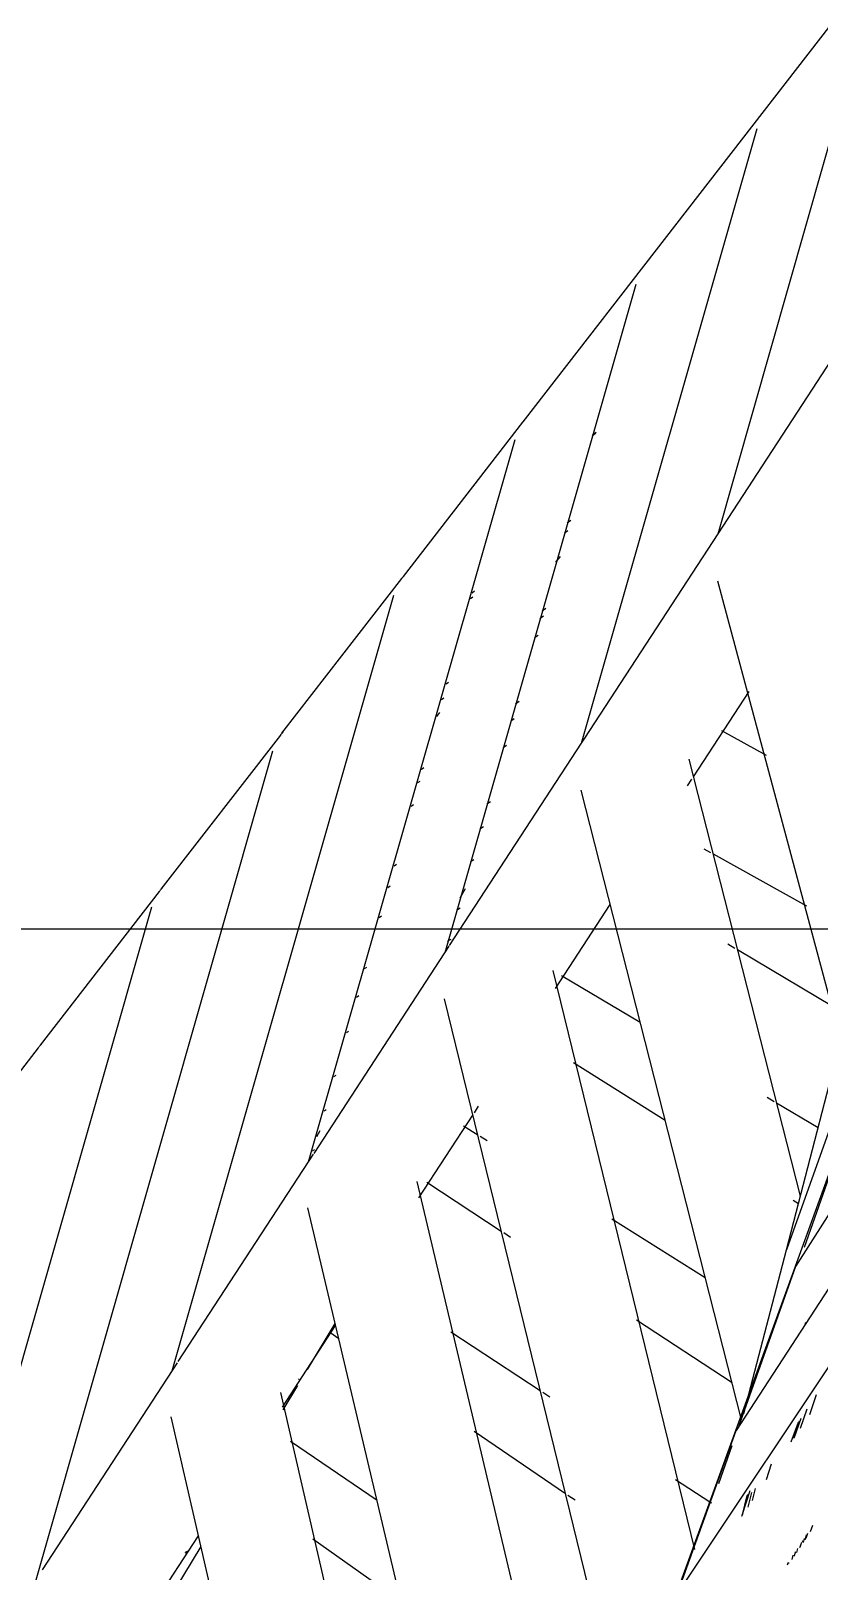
# Model space of a CAD drawing. Header units: millimetres. Extents: x 886808 to 1650903, y -1008069 to 230892.
# Drawn here: x 1014656.3 to 1014867, y -508468.7 to -508056.9 of the extents above; entities that cross this region are included whole.
import ezdxf
from ezdxf.xclip import XClip

# ---------------------------------------------------------------- set-up
doc = ezdxf.new("R2010")
doc.units = ezdxf.units.MM
doc.header["$XCLIPFRAME"] = 0
doc.linetypes.add('CENTER', pattern=[2, 1.25, -0.25, 0.25, -0.25])
doc.layers.get('0').update_dxf_attribs({"lineweight": 0})
doc.layers.add('8l NET TO', color=8, linetype='Continuous', lineweight=9)
doc.layers.add('A_Dim', color=8, linetype='Continuous', lineweight=5)
doc.styles.add('TIÊU ĐỀ', font='arial.ttf', dxfattribs={"height": 230})
doc.dimstyles.new('1-100', dxfattribs={"dimtxt": 230, "dimasz": 150, "dimexe": 150, "dimexo": 300, "dimgap": 90, "dimtad": 1, "dimdec": 0, "dimrnd": 5, "dimzin": 0, "dimtxsty": 'TIÊU ĐỀ', "dimblk": 'ARCHTICK', "dimcen": 100, "dimdle": 120, "dimclrd": 256, "dimclre": 256, "dimclrt": 2, "dimadec": 0, "dimazin": 0, "dimtfac": 1, "dimtdec": 0, "dimtix": 1, "dimtmove": 1, "dimatfit": 3, "dimldrblk": 'OPEN30', "dimfxl": 900, "dimtolj": 1, "dimtzin": 0, "dimlwd": 13, "dimlwe": 13, "dimarcsym": 1})

# ---------------------------------------------------------------- blocks, each defined once
blk = doc.blocks.new('_ArchTick')
at = {"color": 0, "linetype": 'ByBlock', "const_width": 0.15}
blk.add_lwpolyline([(-0.5, -0.5), (0.5, 0.5)], dxfattribs=at)
blk = doc.blocks.new('*D746')
at = {"layer": 'A_Dim', "lineweight": 13, "transparency": 16777216}
for p, q in [((1013607.93, -512617.13), (1013607.93, -508177.13)), ((1013654.86, -508297.13), (1013457.93, -508297.13)), ((1014374.12, -512497.13), (1013457.93, -512497.13))]:
    blk.add_line(p, q, dxfattribs=at)
at = {"layer": 'Defpoints', "color": 0, "transparency": 16777216}
for p in [(1013607.93, -508297.13), (1013954.86, -508297.13), (1014674.12, -512497.13)]:
    blk.add_point(p, dxfattribs=at)
at = {"layer": 'A_Dim', "lineweight": 13, "transparency": 16777216, "xscale": 150, "yscale": 150, "zscale": 150}
for p, rotation in [((1013607.93, -508297.13), 90), ((1013607.93, -512497.13), 270)]:
    blk.add_blockref('_ArchTick', p, dxfattribs=dict(at, rotation=rotation))
at = {"layer": 'A_Dim', "color": 2, "transparency": 16777216, "insert": (1013400.49, -510397.13), "char_height": 230, "attachment_point": 5, "rotation": 90, "style": 'TIÊU ĐỀ'}
blk.add_mtext('\\A1;4200', dxfattribs=at)
blk = doc.blocks.new('_Open30')
at = {"color": 0, "linetype": 'ByBlock', "lineweight": -2}
for p, q in [((-1, 0.2679), (0, 0)), ((0, 0), (-1, -0.2679)), ((0, 0), (-1, 0))]:
    blk.add_line(p, q, dxfattribs=at)
blk = doc.blocks.new('*D747')
at = {"layer": 'A_Dim', "lineweight": 13, "transparency": 16777216}
for p, q in [((1013607.93, -508417.13), (1013607.93, -504577.13)), ((1014602.15, -504697.13), (1013457.93, -504697.13)), ((1013654.86, -508297.13), (1013457.93, -508297.13))]:
    blk.add_line(p, q, dxfattribs=at)
at = {"layer": 'Defpoints', "color": 0, "transparency": 16777216}
for p in [(1013607.93, -504697.13), (1014902.15, -504697.13), (1013954.86, -508297.13)]:
    blk.add_point(p, dxfattribs=at)
at = {"layer": 'A_Dim', "lineweight": 13, "transparency": 16777216, "xscale": 150, "yscale": 150, "zscale": 150}
for p, rotation in [((1013607.93, -504697.13), 90), ((1013607.93, -508297.13), 270)]:
    blk.add_blockref('_ArchTick', p, dxfattribs=dict(at, rotation=rotation))
at = {"layer": 'A_Dim', "color": 2, "transparency": 16777216, "insert": (1013400.42, -506497.13), "char_height": 230, "attachment_point": 5, "rotation": 90, "style": 'TIÊU ĐỀ'}
blk.add_mtext('\\A1;3600', dxfattribs=at)
blk = doc.blocks.new('A$C14C457CE')
for p, q in [((9854.52, 1835.61), (9723.28, 2004.98)), ((9802.34, 1805.64), (9689.41, 1978.68)), ((9802.34, 1805.64), (9769.35, 1921.11)), ((9838.89, 1749.63), (9791.84, 1914.07)), ((9875.41, 1693.65), (9824.26, 1872.46)), ((9835.75, 1832.29), (9834.97, 1832.86)), ((9836.03, 1831.87), (9835.04, 1832.63)), ((9835.94, 1832.15), (9835.75, 1832.29)), ((9854.52, 1835.61), (9854.62, 1835.51)), ((9886.54, 1794.24), (9854.62, 1835.51)), ((9911.92, 1637.71), (9856.67, 1830.84)), ((9842.68, 1808.62), (9841.7, 1809.33)), ((9837.99, 1751.01), (9802.34, 1805.64)), ((9843.46, 1805.88), (9842.5, 1806.55)), ((9845.71, 1798.03), (9844.49, 1799.6)), ((9769.49, 1670.21), (9802.39, 1792.98)), ((9886.54, 1794.24), (9886.91, 1793.85)), ((9886.95, 1793.78), (9886.91, 1793.85)), ((9886.97, 1793.74), (9886.95, 1793.78)), ((9887, 1793.67), (9886.97, 1793.74)), ((9919.05, 1752.33), (9887, 1793.67)), ((9868.15, 1789.91), (9867.52, 1790.37)), ((9868.6, 1788.33), (9867.98, 1788.77)), ((9948.4, 1581.8), (9889.07, 1789.21)), ((9849.41, 1785.09), (9848.43, 1785.8)), ((9849.99, 1783.05), (9849.03, 1783.72)), ((9851.47, 1777.89), (9850.52, 1778.52)), ((9808.93, 1740.64), (9794.05, 1763.44)), ((9875.13, 1765.5), (9874.51, 1765.94)), ((9856.52, 1760.22), (9855.56, 1760.89)), ((9876.32, 1761.34), (9875.71, 1761.75)), ((9857.83, 1755.65), (9856.88, 1756.28)), ((9877.61, 1756.83), (9876.82, 1757.86)), ((9689.92, 1753.88), (9781.6, 1609.69)), ((9801.43, 1753.06), (9789.49, 1746.41)), ((9838.89, 1749.63), (9837.99, 1751.01)), ((9919.21, 1752.16), (9918.76, 1752.62)), ((9919.31, 1751.99), (9919.21, 1752.16)), ((9919.35, 1751.93), (9919.31, 1751.99)), ((9919.39, 1751.84), (9919.35, 1751.93)), ((9951.35, 1710.62), (9919.39, 1751.84)), ((9874.18, 1695.54), (9838.89, 1749.63)), ((9859.87, 1748.51), (9858.93, 1749.11)), ((9984.87, 1525.91), (9921.46, 1747.57)), ((9810.14, 1745.39), (9780.32, 1628.48)), ((9881.66, 1742.67), (9881.04, 1743.11)), ((9810.48, 1738.27), (9809.34, 1740.02)), ((9882.69, 1739.1), (9882.07, 1739.51)), ((9796.02, 1568.65), (9838.99, 1737.12)), ((9864.19, 1733.41), (9863.24, 1734.04)), ((9884.48, 1732.83), (9883.87, 1733.22)), ((9866.09, 1726.77), (9865.15, 1727.37)), ((9806.18, 1721.42), (9804.33, 1720.39)), ((9803.67, 1720.02), (9778.69, 1706.12)), ((9868.6, 1717.99), (9867.67, 1718.56)), ((9889.05, 1716.86), (9888.43, 1717.27)), ((9701.89, 1712.58), (9797.53, 1565.83)), ((9871.37, 1708.32), (9869.9, 1710.76)), ((9890.7, 1711.09), (9890.09, 1711.48)), ((9951.52, 1710.47), (9951.07, 1710.9)), ((9951.66, 1710.23), (9951.52, 1710.47)), ((9951.74, 1710.13), (9951.66, 1710.23)), ((9951.79, 1710.01), (9951.74, 1710.13)), ((9983.7, 1668.87), (9951.79, 1710.01)), ((9845.87, 1684.03), (9831.19, 1706.53)), ((9872.31, 1705.04), (9871.37, 1705.64)), ((10021.33, 1470.05), (9953.85, 1705.92)), ((9892.99, 1703.07), (9892.39, 1703.44)), ((9874.7, 1696.69), (9873.76, 1697.26)), ((9797.15, 1694.47), (9771.49, 1679.25)), ((9799.69, 1695.98), (9797.82, 1694.87)), ((9910.47, 1639.94), (9874.31, 1695.34)), ((9846.56, 1688.88), (9808.61, 1534.03)), ((9896.92, 1689.36), (9896.3, 1689.75)), ((9844.19, 1687.54), (9823.16, 1675.07)), ((9827.23, 1483.97), (9875.57, 1681.25)), ((9899.09, 1681.77), (9898.48, 1682.14)), ((9901.8, 1672.29), (9901.2, 1672.64)), ((9713.86, 1671.27), (9812.51, 1523.41)), ((9764.48, 1669.01), (9784.02, 1614.12)), ((9780.83, 1626.53), (9769.49, 1670.21)), ((9983.82, 1668.75), (9983.41, 1669.13)), ((9983.99, 1668.49), (9983.82, 1668.75)), ((9984.12, 1668.32), (9983.99, 1668.49)), ((9984.18, 1668.18), (9984.12, 1668.32)), ((10016.06, 1627.08), (9984.18, 1668.18)), ((9841.01, 1664.21), (9816.47, 1648.85)), ((9905.18, 1660.47), (9904.57, 1660.84)), ((9765.67, 1653.53), (9779.25, 1614.77)), ((9786.69, 1653.44), (9775.56, 1646.83)), ((9789.23, 1654.94), (9787.36, 1653.83)), ((9867.56, 1650.8), (9866.42, 1652.54)), ((9907.79, 1651.36), (9907.18, 1651.72)), ((9814.1, 1520.45), (9767.97, 1647.31)), ((9870.45, 1647.3), (9866.67, 1644.93)), ((9882.39, 1628.07), (9867.96, 1650.18)), ((9866.02, 1644.52), (9864.17, 1643.36)), ((9909.75, 1644.5), (9908.79, 1646.09)), ((9910.85, 1640.64), (9910.26, 1640.98)), ((9946.8, 1584.26), (9910.62, 1639.7)), ((9882.99, 1632.41), (9839.68, 1449.71)), ((9880.27, 1632.24), (9860.36, 1619.18)), ((9782.2, 1627.39), (9780.83, 1626.53)), ((9784.02, 1614.12), (9780.83, 1626.53)), ((9830.78, 1622.46), (9805.75, 1606.79)), ((9858.33, 1398.35), (9912.15, 1625.38)), ((9859.71, 1618.75), (9857.84, 1617.53)), ((9794.06, 1575.56), (9784.02, 1614.12)), ((9781.6, 1609.69), (9796.74, 1567.05)), ((9778.91, 1594.74), (9779.14, 1594.06)), ((9824.16, 1595.44), (9798.57, 1578.66)), ((9918.9, 1572.11), (9904.68, 1593.9)), ((9912.25, 1582.14), (9904.82, 1594.48)), ((9873.89, 1592.22), (9849.9, 1576.49)), ((9906.26, 1592.09), (9903.87, 1590.46)), ((9983.15, 1528.55), (9947.01, 1583.94)), ((9914.6, 1579.64), (9914.42, 1579.51)), ((9918.73, 1571.36), (9914.83, 1577.83)), ((9776.07, 1575.35), (9777.9, 1570.06)), ((9795.42, 1570.31), (9794.06, 1575.56)), ((9849.25, 1576.06), (9847.38, 1574.83)), ((9919.44, 1575.95), (9876.95, 1391.65)), ((9778.56, 1571.53), (9780.38, 1566.34)), ((9780.16, 1569.08), (9781.99, 1563.93)), ((9890.36, 1316.39), (9948.71, 1569.49)), ((9780.65, 1568.33), (9782.13, 1563.72)), ((9782.73, 1562.82), (9780.82, 1568.06)), ((9813.1, 1522.52), (9797.53, 1565.83)), ((9867.6, 1565.69), (9843.17, 1549.01)), ((9798.62, 1561.76), (9802.23, 1551.58)), ((9916.8, 1562.99), (9893.6, 1547.15)), ((9788.15, 1556.83), (9789.5, 1552.67)), ((9813.7, 1552.75), (9804.54, 1546.74)), ((9792.39, 1550.31), (9793.19, 1547.14)), ((9793.41, 1549.26), (9794.4, 1545.33)), ((9793.8, 1549.66), (9795.96, 1543.11)), ((9794.47, 1548.69), (9795.85, 1543.15)), ((9794.62, 1548.46), (9796, 1542.92)), ((9842.51, 1548.55), (9840.62, 1547.27)), ((9804.42, 1546.66), (9804.1, 1546.45)), ((9804.54, 1546.74), (9804.42, 1546.66)), ((9777.62, 1538.78), (9776.94, 1540.49)), ((9796, 1542.92), (9796.03, 1542.88)), ((9778.43, 1538.25), (9778.87, 1536.91)), ((9778.95, 1536.79), (9778.66, 1537.91)), ((9778.81, 1537.68), (9779.1, 1536.56)), ((9779.3, 1536.94), (9779.59, 1535.83)), ((9779.51, 1535.95), (9779.78, 1536.23)), ((9780.03, 1535.85), (9780.53, 1534.41)), ((9780.07, 1535.79), (9780.35, 1534.68)), ((9910.78, 1536.85), (9887.21, 1520.18)), ((9955.21, 1516.47), (9941.37, 1537.68)), ((9781.08, 1534.28), (9781.36, 1533.18)), ((9781.68, 1533.38), (9781.39, 1533.12)), ((9781.67, 1533.4), (9781.99, 1532.23)), ((9782.29, 1532.46), (9782.57, 1531.36)), ((9954.27, 1512.27), (9940.71, 1534.81)), ((9944.98, 1533.09), (9944.18, 1533.51)), ((9944.18, 1533.51), (9944.87, 1533.26)), ((9783.26, 1530.33), (9783.72, 1530.33)), ((9783.68, 1530.38), (9783.82, 1529.81))]:
    blk.add_line(p, q)

msp = doc.modelspace()

# ---------------------------------------------------------------- linework, layer by layer
at = {"layer": '8l NET TO', "color": 251, "linetype": 'CENTER', "ltscale": 1000, "true_color": 0x636466, "transparency": 33554636}
msp.add_line((1012386.74, -508297.13), (1056226.2, -508297.13), dxfattribs=at)

# ---------------------------------------------------------------- block references
at = {"layer": 'A_Dim', "transparency": 33554636}
ref = msp.add_blockref('A$C14C457CE', (1024642.53, -509997.13), dxfattribs=dict(at, xscale=-1))
XClip(ref).set_block_clipping_path([(7946.8262406772, -441.4141993674), (10608.649371153, 4022.528169149)])

# ---------------------------------------------------------------- dimensions: what is measured, and where the dimension line sits
for base, p1, p2, picture, middle in [((1013607.93, -504697.13), (1013954.86, -508297.13), (1014902.15, -504697.13), '*D747', (1013400.42, -506497.13)), ((1013607.93, -508297.13), (1014674.12, -512497.13), (1013954.86, -508297.13), '*D746', (1013400.49, -510397.13))]:
    dim = msp.add_linear_dim(base=base, p1=p1, p2=p2, angle=90, dimstyle='1-100', override={"dimscale": 1}, dxfattribs=at)
    dim.commit()
    dim.dimension.update_dxf_attribs({"geometry": picture, "text_midpoint": middle})

doc.saveas('drawing.dxf')
